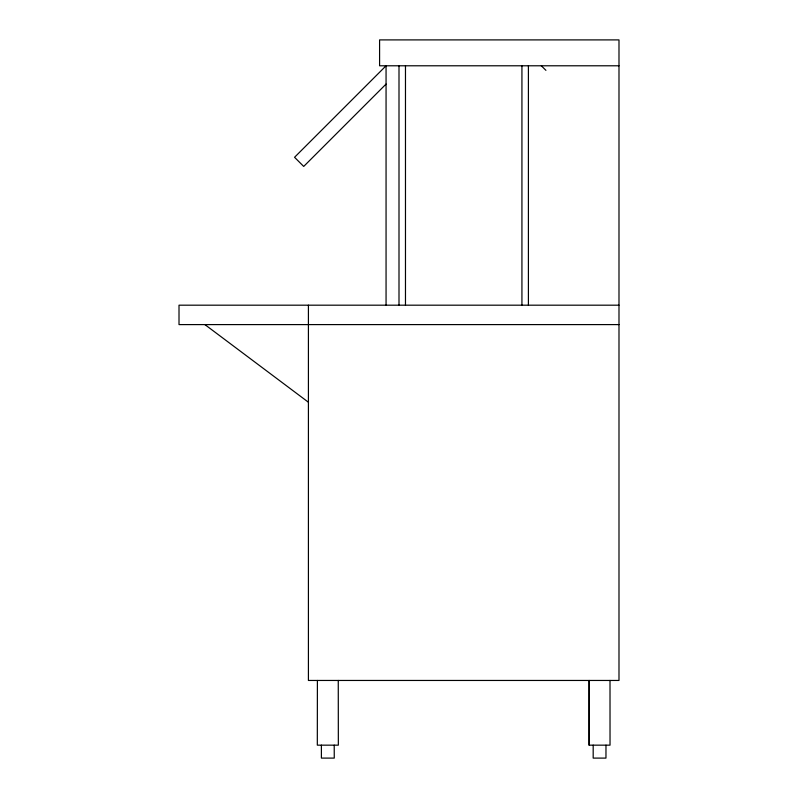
<?xml version="1.0" encoding="UTF-8"?>
<svg xmlns="http://www.w3.org/2000/svg" width="798" height="798" viewBox="0 0 798 798"><rect width="100%" height="100%" fill="white"/><g stroke="black" fill="none" stroke-linecap="round" stroke-linejoin="round"><path stroke-width="1.2" d="M386.062 84.079L303.709 166.433L294.552 157.286L386.062 65.785L386.062 305.185M618.989 65.785L379.589 65.785L379.589 39.9L618.989 39.9L618.989 680.455L308.417 680.455L308.417 305.185M618.989 305.185L179.011 305.185L179.011 324.596L618.989 324.596M589.143 745.162L589.143 680.455L589.124 745.162L610.031 745.162L610.011 680.455M204.896 324.596L308.417 402.232M541.343 65.785L545.922 70.354M605.981 745.162L605.961 758.1L593.183 758.1L593.183 745.162M528.406 65.785L528.406 305.185M521.932 65.785L521.932 305.185M405.474 65.785L405.474 305.185M399 65.785L399 305.185M338.262 680.455L338.342 745.162L317.315 745.162L317.395 680.455M334.212 745.162L334.262 758.1L321.394 758.1L321.394 745.162"/></g></svg>
